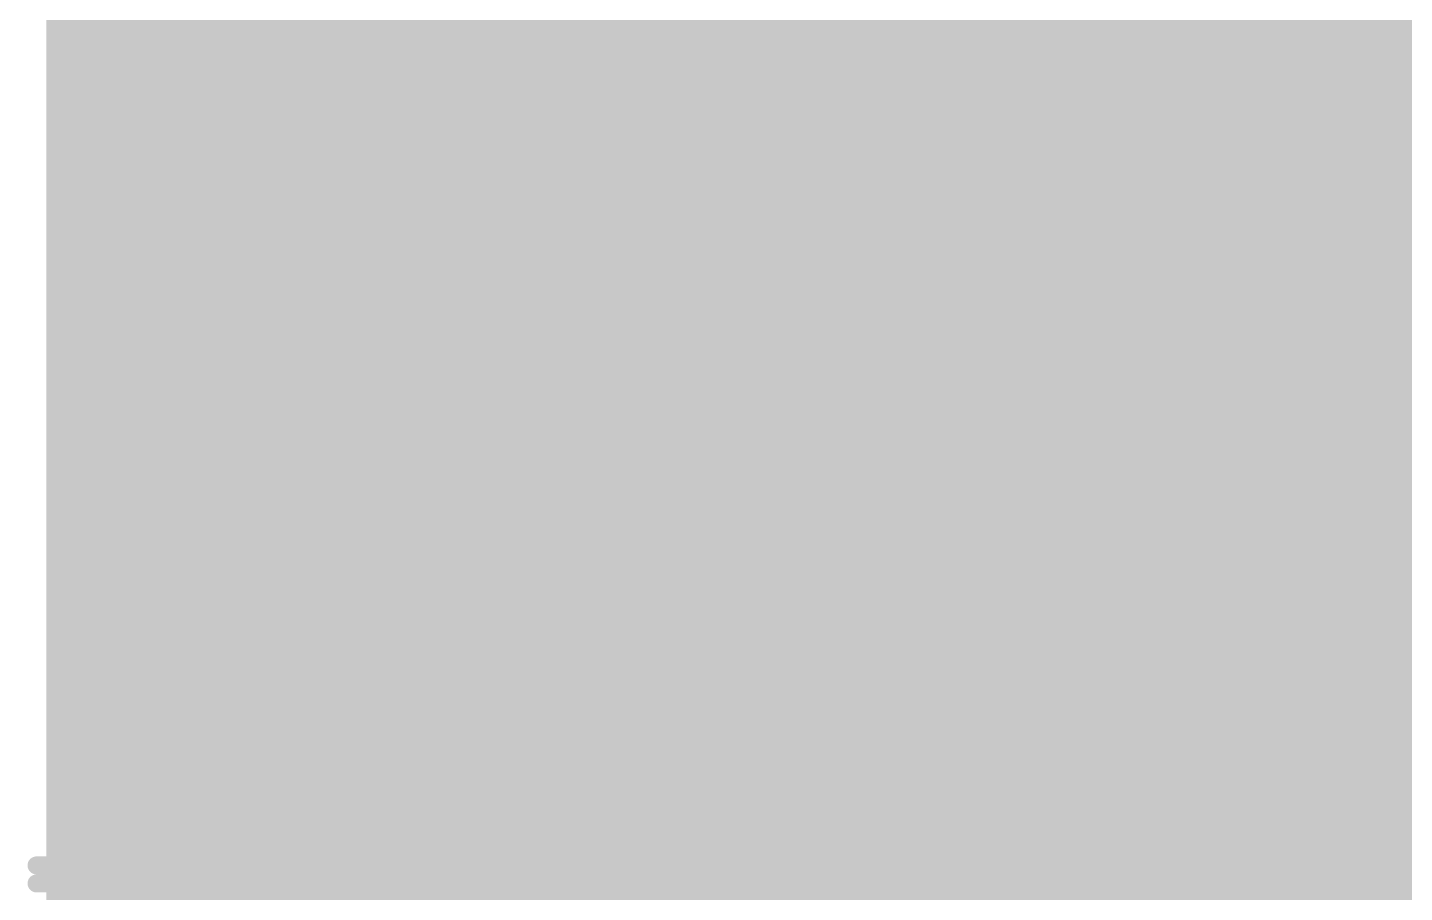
# Model space of a CAD drawing. Header units: inches. Extents: x -5 to 433, y -20 to 71.
# Drawn here: x 8.863 to 10.804, y 51.099 to 52.318 of the extents above; entities that cross this region are included whole.
import ezdxf

# ---------------------------------------------------------------- set-up
doc = ezdxf.new("R2010")
doc.units = ezdxf.units.IN
doc.layers.add('Bottom Overlay', color=54, linetype='Continuous')
doc.layers.add('Top Layer', color=1, linetype='Continuous')

msp = doc.modelspace()

# ---------------------------------------------------------------- hatches: boundary and pattern name
at = {"layer": 'Top Layer'}
msp.add_hatch(color=1, dxfattribs=at).paths.add_polyline_path([(8.89, -10.9982), (13.97, -10.9982), (13.97, 57.1754), (8.89, 57.1754)])

# ---------------------------------------------------------------- linework, layer by layer
at = {"layer": 'Bottom Overlay'}
for points in [[(9.1808, 52.3304, 0.0254, 0.0254, 0), (10.1968, 52.3304, 0.0254, 0.0254, 0)], [(9.1808, 52.305, 0.0254, 0.0254, 0), (10.1968, 52.305, 0.0254, 0.0254, 0)], [(9.1808, 52.2796, 0.0254, 0.0254, 0), (10.1968, 52.2796, 0.0254, 0.0254, 0)], [(9.1808, 52.2542, 0.0254, 0.0254, 0), (10.1968, 52.2542, 0.0254, 0.0254, 0)], [(9.1808, 52.2288, 0.0254, 0.0254, 0), (10.1968, 52.2288, 0.0254, 0.0254, 0)], [(9.1808, 52.2034, 0.0254, 0.0254, 0), (10.1968, 52.2034, 0.0254, 0.0254, 0)], [(9.1808, 52.178, 0.0254, 0.0254, 0), (10.1968, 52.178, 0.0254, 0.0254, 0)], [(9.1808, 52.1526, 0.0254, 0.0254, 0), (10.1968, 52.1526, 0.0254, 0.0254, 0)], [(9.1808, 52.1272, 0.0254, 0.0254, 0), (10.1968, 52.1272, 0.0254, 0.0254, 0)], [(9.13, 52.1018, 0.0254, 0.0254, 0), (9.1554, 52.1018, 0.0254, 0.0254, 0)], [(9.1808, 52.1018, 0.0254, 0.0254, 0), (10.1968, 52.1018, 0.0254, 0.0254, 0)], [(9.1808, 52.0764, 0.0254, 0.0254, 0), (10.1968, 52.0764, 0.0254, 0.0254, 0)], [(9.1808, 52.051, 0.0254, 0.0254, 0), (10.1968, 52.051, 0.0254, 0.0254, 0)], [(10.3238, 51.8478, 0.0254, 0.0254, 0), (10.7048, 51.8478, 0.0254, 0.0254, 0)], [(10.7302, 51.8478, 0.0254, 0.0254, 0), (10.7556, 51.8478, 0.0254, 0.0254, 0)], [(10.3238, 51.8224, 0.0254, 0.0254, 0), (10.7048, 51.8224, 0.0254, 0.0254, 0)], [(10.3238, 51.797, 0.0254, 0.0254, 0), (10.7048, 51.797, 0.0254, 0.0254, 0)], [(10.3238, 51.7716, 0.0254, 0.0254, 0), (10.7048, 51.7716, 0.0254, 0.0254, 0)], [(10.3238, 51.7462, 0.0254, 0.0254, 0), (10.7048, 51.7462, 0.0254, 0.0254, 0)], [(10.3238, 51.7208, 0.0254, 0.0254, 0), (10.7048, 51.7208, 0.0254, 0.0254, 0)], [(10.3238, 51.6954, 0.0254, 0.0254, 0), (10.7048, 51.6954, 0.0254, 0.0254, 0)], [(10.3238, 51.67, 0.0254, 0.0254, 0), (10.7048, 51.67, 0.0254, 0.0254, 0)], [(10.3238, 51.6446, 0.0254, 0.0254, 0), (10.7048, 51.6446, 0.0254, 0.0254, 0)], [(10.3238, 51.6192, 0.0254, 0.0254, 0), (10.7048, 51.6192, 0.0254, 0.0254, 0)], [(10.3238, 51.5938, 0.0254, 0.0254, 0), (10.7048, 51.5938, 0.0254, 0.0254, 0)], [(10.3238, 51.5684, 0.0254, 0.0254, 0), (10.7048, 51.5684, 0.0254, 0.0254, 0)], [(10.2984, 51.543, 0.0254, 0.0254, 0), (10.7048, 51.543, 0.0254, 0.0254, 0)], [(10.3238, 51.5176, 0.0254, 0.0254, 0), (10.7048, 51.5176, 0.0254, 0.0254, 0)], [(10.2984, 51.4668, 0.0254, 0.0254, 0), (10.3238, 51.4668, 0.0254, 0.0254, 0)], [(9.7904, 51.3906, 0.0254, 0.0254, 0), (9.8158, 51.3906, 0.0254, 0.0254, 0)], [(9.0284, 51.3652, 0.0254, 0.0254, 0), (9.0538, 51.3652, 0.0254, 0.0254, 0)], [(9.2062, 51.3652, 0.0254, 0.0254, 0), (9.6888, 51.3652, 0.0254, 0.0254, 0)], [(9.7396, 51.3652, 0.0254, 0.0254, 0), (9.765, 51.3652, 0.0254, 0.0254, 0)], [(9.0538, 51.3398, 0.0254, 0.0254, 0), (9.0792, 51.3398, 0.0254, 0.0254, 0)], [(9.1046, 51.3398, 0.0254, 0.0254, 0), (9.765, 51.3398, 0.0254, 0.0254, 0)], [(10.3238, 51.3398, 0.0254, 0.0254, 0), (10.7048, 51.3398, 0.0254, 0.0254, 0)], [(9.003, 51.3144, 0.0254, 0.0254, 0), (9.0284, 51.3144, 0.0254, 0.0254, 0)], [(9.0538, 51.3144, 0.0254, 0.0254, 0), (9.8158, 51.3144, 0.0254, 0.0254, 0)], [(10.2984, 51.3144, 0.0254, 0.0254, 0), (10.7302, 51.3144, 0.0254, 0.0254, 0)], [(8.9776, 51.289, 0.0254, 0.0254, 0), (9.003, 51.289, 0.0254, 0.0254, 0)], [(9.0284, 51.289, 0.0254, 0.0254, 0), (9.8666, 51.289, 0.0254, 0.0254, 0)], [(10.3238, 51.289, 0.0254, 0.0254, 0), (10.7048, 51.289, 0.0254, 0.0254, 0)], [(9.003, 51.2636, 0.0254, 0.0254, 0), (9.9174, 51.2636, 0.0254, 0.0254, 0)], [(10.3238, 51.2636, 0.0254, 0.0254, 0), (10.7048, 51.2636, 0.0254, 0.0254, 0)], [(8.9776, 51.2382, 0.0254, 0.0254, 0), (9.9174, 51.2382, 0.0254, 0.0254, 0)], [(10.3238, 51.2382, 0.0254, 0.0254, 0), (10.7048, 51.2382, 0.0254, 0.0254, 0)], [(8.9522, 51.2128, 0.0254, 0.0254, 0), (9.9428, 51.2128, 0.0254, 0.0254, 0)], [(10.3238, 51.2128, 0.0254, 0.0254, 0), (10.7048, 51.2128, 0.0254, 0.0254, 0)], [(8.9268, 51.1874, 0.0254, 0.0254, 0), (9.9682, 51.1874, 0.0254, 0.0254, 0)], [(10.3238, 51.1874, 0.0254, 0.0254, 0), (10.7048, 51.1874, 0.0254, 0.0254, 0)], [(8.9268, 51.162, 0.0254, 0.0254, 0), (9.9682, 51.162, 0.0254, 0.0254, 0)], [(10.3238, 51.162, 0.0254, 0.0254, 0), (10.7048, 51.162, 0.0254, 0.0254, 0)], [(8.876, 51.1366, 0.0254, 0.0254, 0), (9.9936, 51.1366, 0.0254, 0.0254, 0)], [(10.3238, 51.1366, 0.0254, 0.0254, 0), (10.7048, 51.1366, 0.0254, 0.0254, 0)], [(8.876, 51.1112, 0.0254, 0.0254, 0), (10.019, 51.1112, 0.0254, 0.0254, 0)], [(10.3238, 51.1112, 0.0254, 0.0254, 0), (10.7048, 51.1112, 0.0254, 0.0254, 0)]]:
    msp.add_lwpolyline(points, format="xyseb", dxfattribs=at)
for points in [[(9.1745, 52.305, 0.0127, 0.0127, 1), (9.1872, 52.305, 0.0127, 0.0127, 1)], [(10.1905, 52.305, 0.0127, 0.0127, 1), (10.2032, 52.305, 0.0127, 0.0127, 1)], [(9.1745, 52.2796, 0.0127, 0.0127, 1), (9.1872, 52.2796, 0.0127, 0.0127, 1)], [(10.1905, 52.2796, 0.0127, 0.0127, 1), (10.2032, 52.2796, 0.0127, 0.0127, 1)], [(9.1745, 52.2542, 0.0127, 0.0127, 1), (9.1872, 52.2542, 0.0127, 0.0127, 1)], [(10.1905, 52.2542, 0.0127, 0.0127, 1), (10.2032, 52.2542, 0.0127, 0.0127, 1)], [(9.1745, 52.2288, 0.0127, 0.0127, 1), (9.1872, 52.2288, 0.0127, 0.0127, 1)], [(10.1905, 52.2288, 0.0127, 0.0127, 1), (10.2032, 52.2288, 0.0127, 0.0127, 1)], [(9.1745, 52.2034, 0.0127, 0.0127, 1), (9.1872, 52.2034, 0.0127, 0.0127, 1)], [(10.1905, 52.2034, 0.0127, 0.0127, 1), (10.2032, 52.2034, 0.0127, 0.0127, 1)], [(9.1745, 52.178, 0.0127, 0.0127, 1), (9.1872, 52.178, 0.0127, 0.0127, 1)], [(10.1905, 52.178, 0.0127, 0.0127, 1), (10.2032, 52.178, 0.0127, 0.0127, 1)], [(9.1745, 52.1526, 0.0127, 0.0127, 1), (9.1872, 52.1526, 0.0127, 0.0127, 1)], [(10.1905, 52.1526, 0.0127, 0.0127, 1), (10.2032, 52.1526, 0.0127, 0.0127, 1)], [(9.1745, 52.1272, 0.0127, 0.0127, 1), (9.1872, 52.1272, 0.0127, 0.0127, 1)], [(10.1905, 52.1272, 0.0127, 0.0127, 1), (10.2032, 52.1272, 0.0127, 0.0127, 1)], [(9.1237, 52.1018, 0.0127, 0.0127, 1), (9.1364, 52.1018, 0.0127, 0.0127, 1)], [(9.1491, 52.1018, 0.0127, 0.0127, 1), (9.1618, 52.1018, 0.0127, 0.0127, 1)], [(9.1745, 52.1018, 0.0127, 0.0127, 1), (9.1872, 52.1018, 0.0127, 0.0127, 1)], [(10.1905, 52.1018, 0.0127, 0.0127, 1), (10.2032, 52.1018, 0.0127, 0.0127, 1)], [(9.1745, 52.0764, 0.0127, 0.0127, 1), (9.1872, 52.0764, 0.0127, 0.0127, 1)], [(10.1905, 52.0764, 0.0127, 0.0127, 1), (10.2032, 52.0764, 0.0127, 0.0127, 1)], [(9.1745, 52.051, 0.0127, 0.0127, 1), (9.1872, 52.051, 0.0127, 0.0127, 1)], [(10.1905, 52.051, 0.0127, 0.0127, 1), (10.2032, 52.051, 0.0127, 0.0127, 1)], [(10.3175, 51.8478, 0.0127, 0.0127, 1), (10.3302, 51.8478, 0.0127, 0.0127, 1)], [(10.6985, 51.8478, 0.0127, 0.0127, 1), (10.7112, 51.8478, 0.0127, 0.0127, 1)], [(10.7239, 51.8478, 0.0127, 0.0127, 1), (10.7366, 51.8478, 0.0127, 0.0127, 1)], [(10.7493, 51.8478, 0.0127, 0.0127, 1), (10.762, 51.8478, 0.0127, 0.0127, 1)], [(10.3175, 51.8224, 0.0127, 0.0127, 1), (10.3302, 51.8224, 0.0127, 0.0127, 1)], [(10.6985, 51.8224, 0.0127, 0.0127, 1), (10.7112, 51.8224, 0.0127, 0.0127, 1)], [(10.3175, 51.797, 0.0127, 0.0127, 1), (10.3302, 51.797, 0.0127, 0.0127, 1)], [(10.6985, 51.797, 0.0127, 0.0127, 1), (10.7112, 51.797, 0.0127, 0.0127, 1)], [(10.3175, 51.7716, 0.0127, 0.0127, 1), (10.3302, 51.7716, 0.0127, 0.0127, 1)], [(10.6985, 51.7716, 0.0127, 0.0127, 1), (10.7112, 51.7716, 0.0127, 0.0127, 1)], [(10.3175, 51.7462, 0.0127, 0.0127, 1), (10.3302, 51.7462, 0.0127, 0.0127, 1)], [(10.6985, 51.7462, 0.0127, 0.0127, 1), (10.7112, 51.7462, 0.0127, 0.0127, 1)], [(10.3175, 51.7208, 0.0127, 0.0127, 1), (10.3302, 51.7208, 0.0127, 0.0127, 1)], [(10.6985, 51.7208, 0.0127, 0.0127, 1), (10.7112, 51.7208, 0.0127, 0.0127, 1)], [(10.3175, 51.6954, 0.0127, 0.0127, 1), (10.3302, 51.6954, 0.0127, 0.0127, 1)], [(10.6985, 51.6954, 0.0127, 0.0127, 1), (10.7112, 51.6954, 0.0127, 0.0127, 1)], [(10.3175, 51.67, 0.0127, 0.0127, 1), (10.3302, 51.67, 0.0127, 0.0127, 1)], [(10.6985, 51.67, 0.0127, 0.0127, 1), (10.7112, 51.67, 0.0127, 0.0127, 1)], [(10.3175, 51.6446, 0.0127, 0.0127, 1), (10.3302, 51.6446, 0.0127, 0.0127, 1)], [(10.6985, 51.6446, 0.0127, 0.0127, 1), (10.7112, 51.6446, 0.0127, 0.0127, 1)], [(10.3175, 51.6192, 0.0127, 0.0127, 1), (10.3302, 51.6192, 0.0127, 0.0127, 1)], [(10.6985, 51.6192, 0.0127, 0.0127, 1), (10.7112, 51.6192, 0.0127, 0.0127, 1)], [(10.3175, 51.5938, 0.0127, 0.0127, 1), (10.3302, 51.5938, 0.0127, 0.0127, 1)], [(10.6985, 51.5938, 0.0127, 0.0127, 1), (10.7112, 51.5938, 0.0127, 0.0127, 1)], [(10.3175, 51.5684, 0.0127, 0.0127, 1), (10.3302, 51.5684, 0.0127, 0.0127, 1)], [(10.6985, 51.5684, 0.0127, 0.0127, 1), (10.7112, 51.5684, 0.0127, 0.0127, 1)], [(10.2921, 51.543, 0.0127, 0.0127, 1), (10.3048, 51.543, 0.0127, 0.0127, 1)], [(10.6985, 51.543, 0.0127, 0.0127, 1), (10.7112, 51.543, 0.0127, 0.0127, 1)], [(10.3175, 51.5176, 0.0127, 0.0127, 1), (10.3302, 51.5176, 0.0127, 0.0127, 1)], [(10.6985, 51.5176, 0.0127, 0.0127, 1), (10.7112, 51.5176, 0.0127, 0.0127, 1)], [(10.2921, 51.4668, 0.0127, 0.0127, 1), (10.3048, 51.4668, 0.0127, 0.0127, 1)], [(10.3175, 51.4668, 0.0127, 0.0127, 1), (10.3302, 51.4668, 0.0127, 0.0127, 1)], [(9.7841, 51.3906, 0.0127, 0.0127, 1), (9.7968, 51.3906, 0.0127, 0.0127, 1)], [(9.8095, 51.3906, 0.0127, 0.0127, 1), (9.8222, 51.3906, 0.0127, 0.0127, 1)], [(9.0221, 51.3652, 0.0127, 0.0127, 1), (9.0348, 51.3652, 0.0127, 0.0127, 1)], [(9.0475, 51.3652, 0.0127, 0.0127, 1), (9.0602, 51.3652, 0.0127, 0.0127, 1)], [(9.1999, 51.3652, 0.0127, 0.0127, 1), (9.2126, 51.3652, 0.0127, 0.0127, 1)], [(9.6825, 51.3652, 0.0127, 0.0127, 1), (9.6952, 51.3652, 0.0127, 0.0127, 1)], [(9.7333, 51.3652, 0.0127, 0.0127, 1), (9.746, 51.3652, 0.0127, 0.0127, 1)], [(9.7587, 51.3652, 0.0127, 0.0127, 1), (9.7714, 51.3652, 0.0127, 0.0127, 1)], [(9.0475, 51.3398, 0.0127, 0.0127, 1), (9.0602, 51.3398, 0.0127, 0.0127, 1)], [(9.0729, 51.3398, 0.0127, 0.0127, 1), (9.0856, 51.3398, 0.0127, 0.0127, 1)], [(9.0983, 51.3398, 0.0127, 0.0127, 1), (9.111, 51.3398, 0.0127, 0.0127, 1)], [(9.7587, 51.3398, 0.0127, 0.0127, 1), (9.7714, 51.3398, 0.0127, 0.0127, 1)], [(10.3175, 51.3398, 0.0127, 0.0127, 1), (10.3302, 51.3398, 0.0127, 0.0127, 1)], [(10.6985, 51.3398, 0.0127, 0.0127, 1), (10.7112, 51.3398, 0.0127, 0.0127, 1)], [(8.9967, 51.3144, 0.0127, 0.0127, 1), (9.0094, 51.3144, 0.0127, 0.0127, 1)], [(9.0221, 51.3144, 0.0127, 0.0127, 1), (9.0348, 51.3144, 0.0127, 0.0127, 1)], [(9.0475, 51.3144, 0.0127, 0.0127, 1), (9.0602, 51.3144, 0.0127, 0.0127, 1)], [(9.8095, 51.3144, 0.0127, 0.0127, 1), (9.8222, 51.3144, 0.0127, 0.0127, 1)], [(10.2921, 51.3144, 0.0127, 0.0127, 1), (10.3048, 51.3144, 0.0127, 0.0127, 1)], [(10.7239, 51.3144, 0.0127, 0.0127, 1), (10.7366, 51.3144, 0.0127, 0.0127, 1)], [(8.9713, 51.289, 0.0127, 0.0127, 1), (8.984, 51.289, 0.0127, 0.0127, 1)], [(8.9967, 51.289, 0.0127, 0.0127, 1), (9.0094, 51.289, 0.0127, 0.0127, 1)], [(9.0221, 51.289, 0.0127, 0.0127, 1), (9.0348, 51.289, 0.0127, 0.0127, 1)], [(9.8603, 51.289, 0.0127, 0.0127, 1), (9.873, 51.289, 0.0127, 0.0127, 1)], [(10.3175, 51.289, 0.0127, 0.0127, 1), (10.3302, 51.289, 0.0127, 0.0127, 1)], [(10.6985, 51.289, 0.0127, 0.0127, 1), (10.7112, 51.289, 0.0127, 0.0127, 1)], [(8.9967, 51.2636, 0.0127, 0.0127, 1), (9.0094, 51.2636, 0.0127, 0.0127, 1)], [(9.9111, 51.2636, 0.0127, 0.0127, 1), (9.9238, 51.2636, 0.0127, 0.0127, 1)], [(10.3175, 51.2636, 0.0127, 0.0127, 1), (10.3302, 51.2636, 0.0127, 0.0127, 1)], [(10.6985, 51.2636, 0.0127, 0.0127, 1), (10.7112, 51.2636, 0.0127, 0.0127, 1)], [(8.9713, 51.2382, 0.0127, 0.0127, 1), (8.984, 51.2382, 0.0127, 0.0127, 1)], [(9.9111, 51.2382, 0.0127, 0.0127, 1), (9.9238, 51.2382, 0.0127, 0.0127, 1)], [(10.3175, 51.2382, 0.0127, 0.0127, 1), (10.3302, 51.2382, 0.0127, 0.0127, 1)], [(10.6985, 51.2382, 0.0127, 0.0127, 1), (10.7112, 51.2382, 0.0127, 0.0127, 1)], [(8.9459, 51.2128, 0.0127, 0.0127, 1), (8.9586, 51.2128, 0.0127, 0.0127, 1)], [(9.9365, 51.2128, 0.0127, 0.0127, 1), (9.9492, 51.2128, 0.0127, 0.0127, 1)], [(10.3175, 51.2128, 0.0127, 0.0127, 1), (10.3302, 51.2128, 0.0127, 0.0127, 1)], [(10.6985, 51.2128, 0.0127, 0.0127, 1), (10.7112, 51.2128, 0.0127, 0.0127, 1)], [(8.9205, 51.1874, 0.0127, 0.0127, 1), (8.9332, 51.1874, 0.0127, 0.0127, 1)], [(9.9619, 51.1874, 0.0127, 0.0127, 1), (9.9746, 51.1874, 0.0127, 0.0127, 1)], [(10.3175, 51.1874, 0.0127, 0.0127, 1), (10.3302, 51.1874, 0.0127, 0.0127, 1)], [(10.6985, 51.1874, 0.0127, 0.0127, 1), (10.7112, 51.1874, 0.0127, 0.0127, 1)], [(8.9205, 51.162, 0.0127, 0.0127, 1), (8.9332, 51.162, 0.0127, 0.0127, 1)], [(9.9619, 51.162, 0.0127, 0.0127, 1), (9.9746, 51.162, 0.0127, 0.0127, 1)], [(10.3175, 51.162, 0.0127, 0.0127, 1), (10.3302, 51.162, 0.0127, 0.0127, 1)], [(10.6985, 51.162, 0.0127, 0.0127, 1), (10.7112, 51.162, 0.0127, 0.0127, 1)], [(8.8697, 51.1366, 0.0127, 0.0127, 1), (8.8824, 51.1366, 0.0127, 0.0127, 1)], [(9.9873, 51.1366, 0.0127, 0.0127, 1), (10, 51.1366, 0.0127, 0.0127, 1)], [(10.3175, 51.1366, 0.0127, 0.0127, 1), (10.3302, 51.1366, 0.0127, 0.0127, 1)], [(10.6985, 51.1366, 0.0127, 0.0127, 1), (10.7112, 51.1366, 0.0127, 0.0127, 1)], [(8.8697, 51.1112, 0.0127, 0.0127, 1), (8.8824, 51.1112, 0.0127, 0.0127, 1)], [(10.0127, 51.1112, 0.0127, 0.0127, 1), (10.0254, 51.1112, 0.0127, 0.0127, 1)], [(10.3175, 51.1112, 0.0127, 0.0127, 1), (10.3302, 51.1112, 0.0127, 0.0127, 1)], [(10.6985, 51.1112, 0.0127, 0.0127, 1), (10.7112, 51.1112, 0.0127, 0.0127, 1)]]:
    msp.add_lwpolyline(points, format="xyseb", close=True, dxfattribs=at)

doc.saveas('drawing.dxf')
